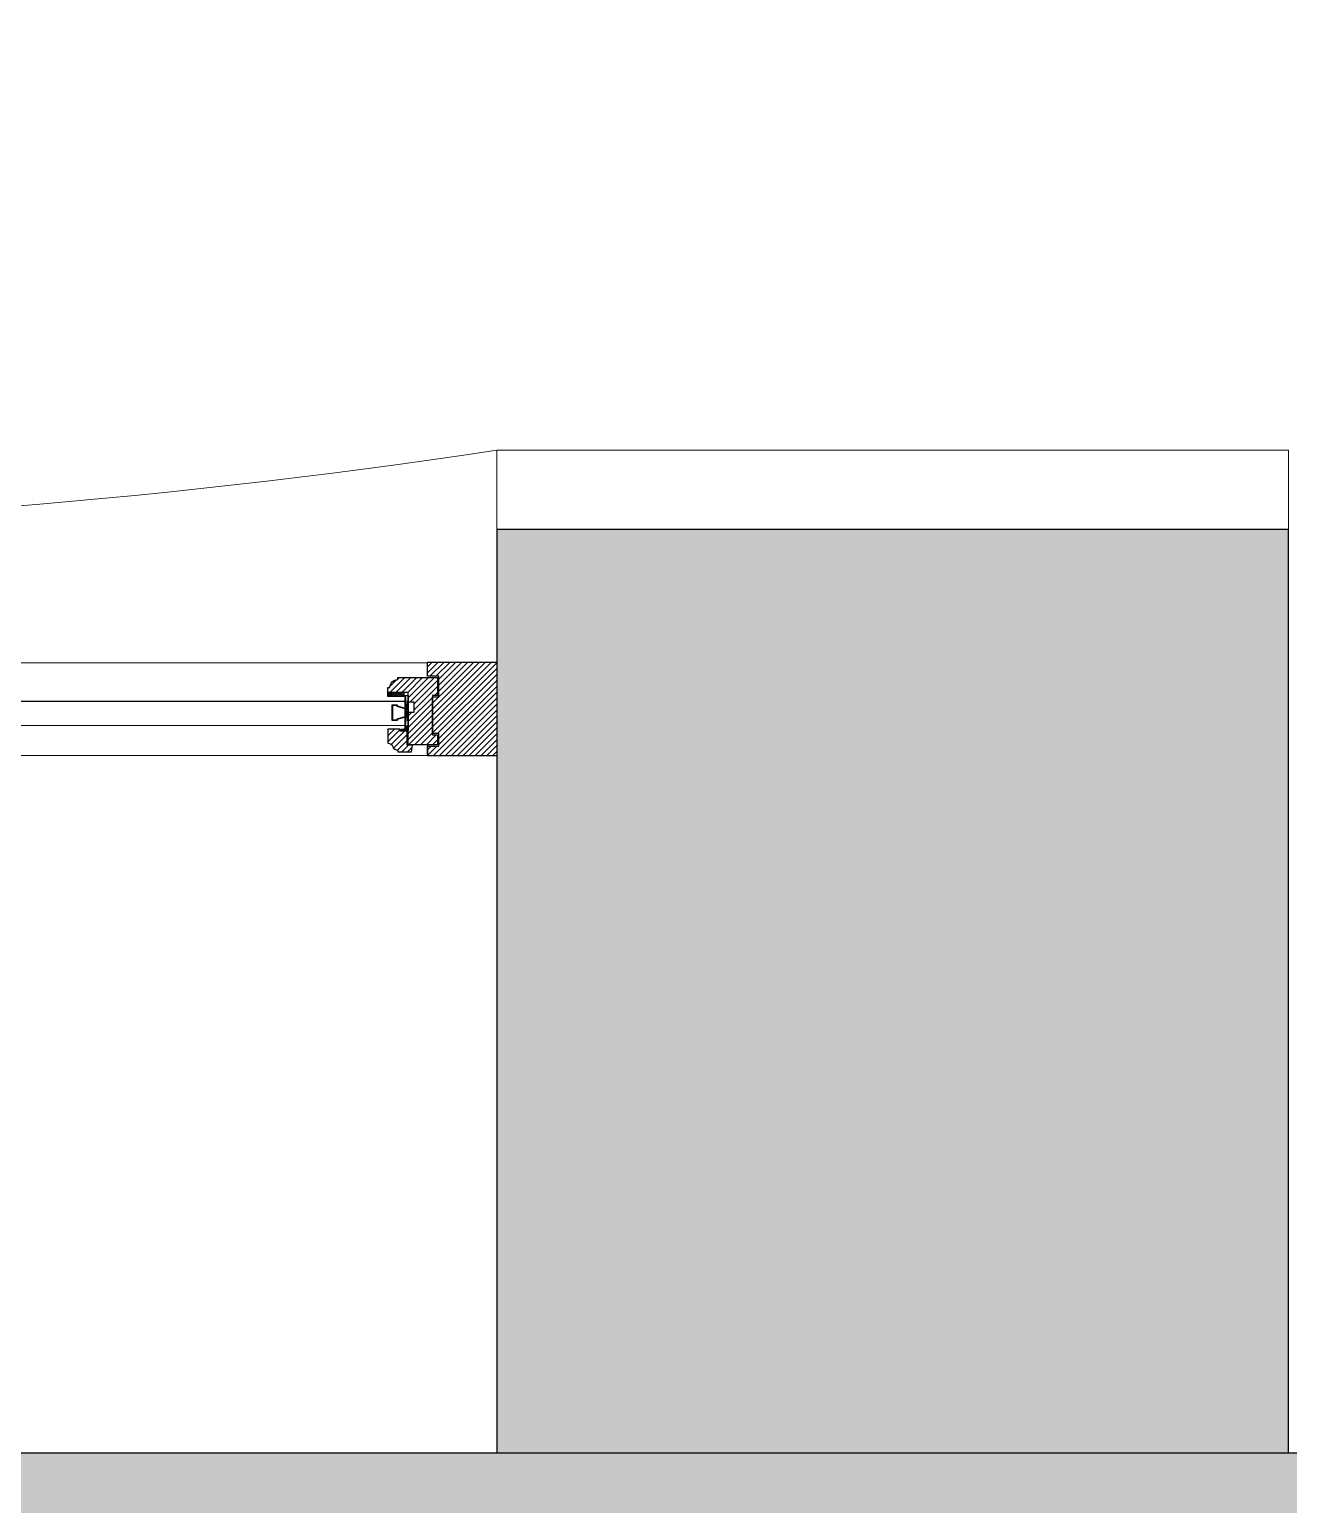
# Model space of a CAD drawing. Header units: millimetres. Extents: x 11706 to 69606, y 10911 to 38811.
# Drawn here: x 65352 to 66306, y 27421 to 28540 of the extents above; entities that cross this region are included whole.
import ezdxf

# ---------------------------------------------------------------- set-up
doc = ezdxf.new("R2010")
doc.units = ezdxf.units.MM
doc.layers.add('concr', color=5, linetype='Continuous', lineweight=50)
for name, color, linetype in [('doors', 4, 'Continuous'), ('floor', 172, 'Continuous'), ('Plaster', 81, 'Continuous'), ('wall', 5, 'Continuous')]:
    doc.layers.add(name, color=color, linetype=linetype)

# ---------------------------------------------------------------- blocks, each defined once
blk = doc.blocks.new('wind 1400')
h = blk.add_hatch()
h.set_pattern_fill('ANSI31', color=4, angle=-90.00000000000001, style=0)
h.set_pattern_definition([(225, (7117.473120226146, 123984.8033179836), (-2.245064030267289, 2.245064030267288), [])])
edge = h.paths.add_edge_path()
edge.add_line((-12.48749999995925, 67.125), (-12.48749999995925, 82.5))
edge.add_line((-12.48749999995925, 82.5), (-16.23749999995925, 82.5))
edge.add_line((-16.23749999995925, 82.5), (-16.23749999995925, 81))
edge.add_arc((-16.23749999997381, 75.00000000001455), 5.999999999985448, 89.99999999986105, 180.000000000139)
edge.add_line((-22.23749999995925, 75), (-23.73749999995925, 75))
edge.add_line((-23.73749999995925, 75), (-23.73750000001746, 45))
edge.add_line((-23.73750000001746, 45), (-10.23749999995925, 45))
edge.add_line((-10.23749999995925, 45), (-10.23749999995925, 48.75))
edge.add_line((-10.23749999995925, 48.75), (19.76250000004075, 48.75))
edge.add_line((19.76250000004075, 48.75), (19.76250000004075, 45))
edge.add_line((19.76250000004075, 45), (27.26250000004075, 45))
edge.add_line((27.26250000004075, 45), (27.26250000004075, 67.125))
edge.add_line((27.26250000004075, 67.125), (2.512500000040745, 67.125))
edge.add_line((2.512500000040745, 67.125), (2.512500000040745, 62.625))
edge.add_line((2.512500000040745, 62.625), (-4.987499999959255, 62.625))
edge.add_line((-4.987499999959255, 62.625), (-4.987499999959255, 67.125))
edge.add_line((-4.987499999959255, 67.125), (-12.48749999995925, 67.125))
h.paths.add_polyline_path([(-24.73749999995925, 52.5), (-35.51250000004075, 52.5), (-35.51250000004075, 0), (35.51250000004075, 0), (35.51250000004075, 52.5), (28.26250000004075, 52.5), (28.26250000004075, 44), (18.76250000004075, 44), (18.76250000004075, 48.75), (-9.237499999959255, 48.75), (-9.237499999959255, 44), (-24.73750000001746, 44)])
edge = h.paths.add_edge_path()
edge.add_line((16.98749999995925, 67.875), (16.98749999995925, 73.125))
edge.add_line((16.98749999995925, 73.125), (15.48749999995925, 73.125))
edge.add_line((15.48749999995925, 73.125), (15.48749999995925, 82.5))
edge.add_line((15.48749999995925, 82.5), (25.98749999995925, 82.5))
edge.add_arc((29.8536995022188, 82.41258965158168), 3.86718750001633, 178.7048286126485, 251.2792117844689)
edge.add_arc((27.37130049770456, 75.08741034842171), 3.86718750001156, -1.2951713874035136, 71.27921178452078, ccw=False)
edge.add_line((31.23749999995925, 75), (32.51250000004075, 75))
edge.add_line((32.51250000004075, 75), (32.51250000004075, 64.6875))
edge.add_line((32.51250000004075, 64.6875), (27.48749999995925, 63.75))
edge.add_line((27.48749999995925, 63.75), (27.48749999995925, 67.875))
edge.add_line((27.48749999995925, 67.875), (16.98749999995925, 67.875))
at = {"ltscale": 10}
h = blk.add_hatch(dxfattribs=at)
h.set_pattern_fill('ANGLE', color=4, scale=0.1125, angle=-135.0000000000001, style=0)
h.set_pattern_definition([(45.00000000000018, (591.7001955174783, -1929.776431859151), (-0.5556533474911537, 0.5556533474911538), [0.5714999999999999, -0.2143125]), (135, (591.7001955174783, -1929.776431859151), (-0.5556533474911537, -0.5556533474911538), [0.5714999999999999, -0.2143125])])
h.paths.add_polyline_path([(-12.48749999995925, 79.5), (-9.487499999959255, 79.5), (-9.487499999959255, 82.5), (-12.48749999995925, 82.5)])
h = blk.add_hatch(dxfattribs=at)
h.set_pattern_fill('BRASS', color=4, scale=0.225, angle=-135.0000000000001, style=0)
h.set_pattern_definition([(45.00000000000018, (591.7001955174783, -1929.776431859151), (-1.01027881362028, 1.010278813620279), []), (45.00000000000018, (591.1950561105914, -1929.271292452351), (-1.01027881362028, 1.010278813620279), [0.7143749999999999, -0.3571874999999999])])
h.paths.add_polyline_path([(-12.48749999995925, 70.5), (-9.487499999959255, 70.5), (-9.487499999959255, 79.5), (-12.48749999995925, 79.5)])
h = blk.add_hatch(dxfattribs=at)
h.set_pattern_fill('ANGLE', color=4, scale=0.1125, angle=-135.0000000000001, style=0)
h.set_pattern_definition([(45.00000000000018, (601.4501955173619, -1929.776431859151), (-0.5556533474911537, 0.5556533474911538), [0.5714999999999999, -0.2143125]), (135, (601.4501955173619, -1929.776431859151), (-0.5556533474911537, -0.5556533474911538), [0.5714999999999999, -0.2143125])])
edge = h.paths.add_edge_path()
edge.add_line((15.26250000004075, 67.125), (15.26250000004075, 69.375))
edge.add_line((15.26250000004075, 69.375), (13.76250000004075, 69.375))
edge.add_arc((14.05959115663423, 68.25), 1.163566996492276, 104.793017608272, 255.206982391728)
edge.add_line((13.76250000004075, 67.125), (15.26250000004075, 67.125))
h = blk.add_hatch(dxfattribs=at)
h.set_pattern_fill('ANGLE', color=4, scale=0.1125, angle=-135.0000000000001, style=0)
h.set_pattern_definition([(45.00000000000018, (601.4501955173619, -1933.901431859151), (-0.5556533474911537, 0.5556533474911538), [0.5714999999999999, -0.2143125]), (135, (601.4501955173619, -1933.901431859151), (-0.5556533474911537, -0.5556533474911538), [0.5714999999999999, -0.2143125])])
edge = h.paths.add_edge_path()
edge.add_line((16.76250000004075, 67.50809966842644), (16.76250000004075, 72))
edge.add_arc((16.01250000004075, 71.4375), 0.9375, 36.86989764584402, 143.130102354156)
edge.add_line((15.26250000004075, 72), (15.26250000004075, 67.50809966842644))
edge.add_arc((16.01250000004075, 68.05069299112608), 0.9256929911359603, 215.8841497802597, 324.1158502197402)
at = {"color": 8}
for p, q in [((-35.51249999985885, 756.5), (-34.98750000041036, 52.5)), ((35.51250000004075, 52.5), (34.98750000037398, 745.3328798496514))]:
    blk.add_line(p, q, dxfattribs=at)
at = {"color": 7}
for p, q in [((-6.242786110982706, 719.7500000000873), (-5.717786111548776, 69.375)), ((12.01709572014079, 719.7500000000873), (12.54209571957472, 69.375))]:
    blk.add_line(p, q, dxfattribs=at)
at = {"color": 4, "ltscale": 10}
for p, q in [((-10.23749999995925, 69.375), (13.01250000004075, 67.125)), ((-10.23749999995925, 67.125), (13.01250000004075, 69.375))]:
    blk.add_line(p, q, dxfattribs=at)
for p, q in [((15.26250000004075, 69.375), (-9.487499999959255, 69.375)), ((-10.23749999995925, 45), (-10.23749999995925, 48.75)), ((27.26250000004075, 52.5), (35.51250000004075, 52.5))]:
    blk.add_line(p, q)
at = {"color": 7}
blk.add_lwpolyline([(-12.48749999995925, 67.125), (-12.48749999995925, 82.5), (-16.23749999995925, 82.5), (-16.23749999995925, 81, 0.4142135623745157), (-22.23749999995925, 75), (-23.73749999995925, 75), (-23.73750000001746, 45), (-10.23749999995925, 45), (-10.23749999995925, 48.75), (19.76250000004075, 48.75), (19.76250000004075, 45), (27.26250000004075, 45), (27.26250000004075, 67.125), (2.512500000040745, 67.125), (2.512500000040745, 62.625), (-4.987499999959255, 62.625), (-4.987499999959255, 67.125), (-12.48749999995925, 67.125)], format="xyb", dxfattribs=at)
at = {"color": 4, "ltscale": 10}
for points in [[(-12.48749999995925, 79.5), (-9.487499999959255, 79.5), (-9.487499999959255, 82.5), (-12.48749999995925, 82.5)], [(-12.48749999995925, 70.5), (-9.487499999959255, 70.5), (-9.487499999959255, 79.5), (-12.48749999995925, 79.5)], [(13.01250000004075, 67.125), (13.01250000004075, 69.375), (-10.23749999995925, 69.375), (-10.23749999995925, 67.125)]]:
    blk.add_lwpolyline(points, close=True, dxfattribs=at)
at = {"color": 7}
for points in [[(8.887154807132902, 79.12474109380855), (-3.112845198338619, 79.12474109380855), (-3.112845198338619, 75.37474109380855), (-2.362845198338619, 75.37474109380855), (-0.5378471080039162, 69.37474109380855), (6.312156716914615, 69.37474109380855), (8.137154807132902, 75.37474109380855), (8.887154807132902, 75.37474109380855)], [(8.512154807132902, 78.74974109380855), (-2.737845198338619, 78.74974109380855), (-2.737845198338619, 75.74974109380855), (-2.096190934040351, 75.74974109380855), (-0.2711928437056486, 69.74974109380855), (6.045502452558139, 69.74974109380855), (7.870500542834634, 75.74974109380855), (8.512154807132902, 75.74974109380855)]]:
    blk.add_lwpolyline(points, close=True, dxfattribs=at)
blk.add_lwpolyline([(16.98749999995925, 67.875), (16.98749999995925, 73.125), (15.48749999995925, 73.125), (15.48749999995925, 82.5), (25.98749999995925, 82.5, 0.3276927682058993), (28.61249999995925, 78.75, -0.327692768206401), (31.23749999995925, 75), (32.51250000004075, 75), (32.51250000004075, 64.6875), (27.48749999995925, 63.75), (27.48749999995925, 67.875), (16.98749999995925, 67.875)], format="xyb", close=True, dxfattribs=at)
at = {"color": 4, "ltscale": 10}
for points in [[(15.26250000004075, 67.125), (15.26250000004075, 69.375), (13.76250000004075, 69.375, 0.7702007465767019), (13.76250000004075, 67.125)], [(16.76250000004075, 67.50809966842644), (16.76250000004075, 72, 0.4999999999999999), (15.26250000004075, 72), (15.26250000004075, 67.50809966842644, 0.510799557915087)]]:
    blk.add_lwpolyline(points, format="xyb", close=True, dxfattribs=at)
at = {"color": 7}
blk.add_lwpolyline([(-24.73749999995925, 52.5), (-35.51250000004075, 52.5), (-35.51250000004075, 0), (35.51250000004075, 0), (35.51250000004075, 52.5), (28.26250000004075, 52.5), (28.26250000004075, 44), (18.76250000004075, 44), (18.76250000004075, 48.75), (-9.237499999959255, 48.75), (-9.237499999959255, 44), (-24.73750000001746, 44), (-24.73749999995925, 52.5)], dxfattribs=at)

msp = doc.modelspace()

# ---------------------------------------------------------------- hatches: boundary and pattern name
at = {"layer": 'floor', "true_color": 0xfef4cd}
h = msp.add_hatch(color=254, dxfattribs=at)
h.paths.add_polyline_path([(43806.45270171808, 27460.52869118989), (48531.45270171807, 27460.52869118989), (48531.45270171807, 22685.52869118989), (48306.45270171807, 22685.52869118989), (48306.45270171807, 22085.52869118989), (48906.45270171807, 22085.52869118989), (48906.45270171807, 22685.52869118989), (48681.45270171761, 22685.52869118989), (48681.45270171761, 27460.52869118995), (63331.45270171807, 27460.52869118995), (63331.45270171807, 22685.52869118983), (63106.45270171807, 22685.52869118983), (63106.45270171807, 22085.52869118989), (63706.45270171807, 22085.52869118989), (63706.45270171807, 22310.52869118989), (63856.53426844184, 22310.52869118989), (63856.53426844184, 22460.52869118989), (63706.45270171807, 22460.52869118989), (63706.45270171807, 22685.52869118989), (63481.45270171761, 22685.52869118983), (63481.45270171761, 27460.52869118995), (68906.45270171773, 27460.52869118995), (68906.45270171773, 22460.52869118989), (64667.25238322745, 22460.52869118989), (64667.25238322745, 22311.13799078821), (65306.45270171807, 22311.13799078821), (65306.45270171807, 20885.52869118989), (65406.45270171806, 20885.52869118989), (65406.45270171806, 22311.13799078821), (68906.45270171808, 22311.13799078821), (68906.45270171773, 19785.52869118989), (65406.45270171807, 19785.52869118887), (65406.45270171807, 19885.52869118989), (65306.45270171804, 19885.52869118989), (65306.45270171804, 19585.52869118989), (65406.45270171807, 19585.52869118989), (65406.45270171806, 18585.52869118989), (65306.45270171807, 18585.52869118989), (65306.45270171807, 17010.52869118995), (64906.45270171807, 17010.52869118995), (64906.45270171807, 16760.52869118989), (63906.45270171807, 16760.52869118986), (63906.45270171807, 17010.52869118995), (63706.45270171807, 17010.52869118995), (63706.45270171807, 17085.52869118989), (63106.45270171807, 17085.52869118989), (63106.45270171807, 16485.52869118989), (63506.45270171807, 16485.52869118989), (63506.45270171807, 11710.52869118995), (56081.45270171761, 11710.52869118995), (56081.45270171761, 16485.52869118989), (56306.45270171807, 16485.52869118989), (56306.45270171807, 17085.52869118989), (55706.45270171807, 17085.52869118989), (55706.45270171807, 16485.52869118989), (55931.45270171807, 16485.52869118989), (55931.45270171807, 11710.52869118983), (48681.45270171761, 11710.52869118983), (48681.45270171761, 16485.52869118989), (48906.45270171807, 16485.52869118989), (48906.45270171807, 17085.52869118989), (48306.45270171807, 17085.52869118989), (48306.45270171807, 16485.52869118989), (48531.45270171807, 16485.52869118989), (48531.45270171807, 11710.52869118983), (43806.45270171808, 11710.52869118995)])
h.paths.add_polyline_path([(48606.45270171807, 20751.88628893066), (48506.45270171807, 20751.88628893066), (48506.45270171807, 18419.17109344911), (48606.45270171807, 18419.17109344911)], flags=16)
h.paths.add_polyline_path([(55706.45270171807, 22685.52869118989), (56306.45270171807, 22685.52869118989), (56306.45270171807, 22085.52869118989), (55706.45270171807, 22085.52869118989)], flags=16)
at = {"layer": 'wall', "true_color": 0x706e6b}
h = msp.add_hatch(color=8, dxfattribs=at)
h.paths.add_polyline_path([(12406.45270171808, 15910.52869118989), (16506.45270171825, 15910.52869118989), (16506.45270171825, 16010.52869118989), (16606.45270171825, 16010.52869118989), (16606.45270171825, 14810.52869118989), (16506.45270171825, 14810.52869118989), (16506.45270171825, 15810.52869118989), (12406.45270171808, 15810.52869118989)])
h.paths.add_polyline_path([(68906.45270171773, 19785.52869118989), (65406.45270171807, 19785.52869118989), (65406.45270171804, 19885.52869118989), (65306.45270171804, 19885.52869118989), (65306.45270171809, 19585.52869118989), (65406.45270171807, 19585.52869118989), (65406.45270171807, 19685.52869118989), (68906.45270171808, 19685.52869118989)])
h.paths.add_polyline_path([(68906.45270171808, 22460.52869118989), (64667.25238322745, 22460.52869118989), (64667.25238322745, 22311.13799078821), (65306.45270171807, 22311.13799078821), (65306.45270171804, 20885.5286911899), (65406.45270171806, 20885.5286911899), (65406.45270171807, 22311.13799078821), (68906.45270171808, 22311.13799078821)])
h.paths.add_polyline_path([(16606.45270171825, 13910.52869118989), (16506.45270171825, 13910.52869118989), (16506.45270171825, 11710.52869119024), (16606.45270171825, 11710.52869119024)])
h.paths.add_polyline_path([(65406.45270171807, 18585.52869118989), (65306.45270171807, 18585.52869118989), (65306.45270171807, 17010.52869118995), (65406.45270171807, 17010.52869118995)])
h.paths.add_polyline_path([(63706.45270171807, 16485.52869118989), (63506.45270171807, 16485.52869118989), (63506.45270171807, 11710.52869118995), (63706.45270171807, 11710.52869118995)])
h.paths.add_polyline_path([(63906.45270171807, 17010.52869118995), (63706.45270171807, 17010.52869118995), (63706.45270171807, 16760.52869118995), (63906.45270171807, 16760.52869118995)])
h.paths.add_polyline_path([(66906.45270171808, 17010.52869118995), (64906.45270171807, 17010.52869118995), (64906.45270171807, 16760.52869118989), (66906.45270171808, 16760.52869118989)])
h.paths.add_polyline_path([(63481.45270171761, 27460.52869118995), (63331.45270171807, 27460.52869118995), (63331.45270171807, 22685.52869118983), (63481.45270171761, 22685.52869118983)], flags=16)
h.paths.add_polyline_path([(63856.53426844184, 22460.52869118989), (63706.45270171807, 22460.52869118989), (63706.45270171807, 22310.52869118989), (63856.53426844184, 22310.52869118989)], flags=17)
h.paths.add_polyline_path([(56081.45270171761, 16485.52869118989), (55931.45270171807, 16485.52869118989), (55931.45270171807, 11710.52869118983), (56081.45270171761, 11710.52869118983)])
h.paths.add_polyline_path([(48681.45270171761, 16485.52869118989), (48531.45270171807, 16485.52869118989), (48531.45270171807, 11710.52869118983), (48681.45270171761, 11710.52869118983)])
h.paths.add_polyline_path([(48681.45270171761, 27460.52869118995), (48531.45270171807, 27460.52869118995), (48531.45270171807, 22685.52869118989), (48681.45270171761, 22685.52869118989)], flags=16)
h.paths.add_polyline_path([(19056.45270171807, 22085.52869118989), (18956.45270171807, 22085.52869118989), (18956.45270171807, 17085.52869118989), (19056.45270171807, 17085.52869118989)])
h.paths.add_polyline_path([(26806.45270171808, 13826.67042347346), (26706.45270171808, 13826.67042347346), (26706.45270171808, 11710.52869118995), (26806.45270171808, 11710.52869118995)])
h.paths.add_polyline_path([(18706.45270171807, 22435.52869118989), (12406.45270171808, 22435.52869118989), (12406.45270171808, 22335.52869118989), (18706.45270171807, 22335.52869118989)])
h.paths.add_polyline_path([(26106.45270171808, 22435.52869118989), (19306.45270171807, 22435.52869118989), (19306.45270171807, 22335.52869118989), (26106.45270171808, 22335.52869118989)], flags=17)
h.paths.add_polyline_path([(12406.45270171808, 18085.52869118989), (12406.45270171808, 18185.52869118989), (16606.45270171825, 18185.52869118989), (16606.45270171825, 16910.52869118989), (16506.45270171825, 16910.52869118989), (16506.45270171825, 18085.52869118989)])
h.paths.add_polyline_path([(31206.45270171808, 16835.52869118989), (28206.45270171808, 16835.52869118989), (28206.45270171808, 16735.52869118995), (31206.45270171808, 16735.52869118995)])
h.paths.add_polyline_path([(19306.45270171807, 22956.78820211475), (19206.45270171807, 22956.78820211475), (19206.45270171807, 22685.52869118989), (19306.45270171807, 22685.52869118989)], flags=17)
h.paths.add_polyline_path([(28206.45270171808, 22435.52869118989), (31206.45270171808, 22435.52869118989), (31206.45270171808, 22335.52869118989), (28206.45270171808, 22335.52869118989)], flags=17)
h.paths.add_polyline_path([(69506.45270171808, 20085.52869118989), (68906.45270171808, 20085.52869118989), (68906.45270171808, 19485.52869118989), (69506.45270171808, 19485.52869118989)])
h.paths.add_polyline_path([(66906.45270171808, 15610.52869118995), (66906.45270171808, 17010.52869118989), (68906.45270171808, 17010.52869118995), (68906.45270171808, 17885.52869118989), (69606.45270171808, 17885.52869118989), (69606.45270171808, 16310.52869118995), (67606.45270171808, 16310.52869118995), (67606.45270171808, 15610.52869118995)])
h.paths.add_polyline_path([(48606.45270171807, 20751.88628893066), (48506.45270171807, 20751.88628893066), (48506.45270171807, 18419.17109344911), (48606.45270171807, 18419.17109344911)])
h.paths.add_polyline_path([(43506.45270171808, 11710.52869118995), (44106.45270171808, 11710.52869118995), (44106.45270171808, 11010.52869118994), (43506.45270171808, 11010.52869118994)])
h.paths.add_polyline_path([(63106.45270171807, 22685.52869118989), (63706.45270171807, 22685.52869118989), (63706.45270171807, 22085.52869118989), (63106.45270171807, 22085.52869118989)], flags=17)
h.paths.add_polyline_path([(69606.45270171802, 23085.52869119006), (68906.45270171808, 23085.52869119006), (68906.45270171808, 21685.52869118989), (69606.45270171802, 21685.52869118989)])
h.paths.add_polyline_path([(65706.45270171808, 11710.52869118995), (66906.45270171808, 11710.52869118995), (66906.45270171808, 14610.52869118995), (67606.45270171808, 14610.52869118995), (67606.45270171808, 10910.52869118994), (65706.45270171808, 10910.52869118994)])
h.paths.add_polyline_path([(62706.45270171807, 11710.52869118995), (64106.4527017179, 11710.52869118995), (64106.4527017179, 10910.52869118994), (62706.45270171807, 10910.52869118994)])
h.paths.add_polyline_path([(55306.45270171807, 11710.52869118983), (56706.4527017179, 11710.52869118983), (56706.4527017179, 10910.52869118983), (55306.45270171807, 10910.52869118983)])
h.paths.add_polyline_path([(47906.45270171807, 11710.52869118983), (49306.4527017179, 11710.52869118983), (49306.4527017179, 10910.52869118983), (47906.45270171807, 10910.52869118983)])
h.paths.add_polyline_path([(60506.45270171807, 11710.52869118995), (61106.45270171807, 11710.52869118995), (61106.45270171807, 11010.52869118994), (60506.45270171807, 11010.52869118994)])
h.paths.add_polyline_path([(58306.45270171807, 11710.52869118995), (58906.45270171807, 11710.52869118995), (58906.45270171807, 11010.52869118994), (58306.45270171807, 11010.52869118994)])
h.paths.add_polyline_path([(53106.45270171807, 11710.52869118995), (53706.45270171807, 11710.52869118995), (53706.45270171807, 11010.52869118994), (53106.45270171807, 11010.52869118994)])
h.paths.add_polyline_path([(50906.45270171807, 11710.52869118995), (51506.45270171807, 11710.52869118995), (51506.45270171807, 11010.52869118994), (50906.45270171807, 11010.52869118994)])
h.paths.add_polyline_path([(45706.45270171807, 11710.52869118995), (46306.45270171807, 11710.52869118995), (46306.45270171807, 11010.52869118994), (45706.45270171807, 11010.52869118994)])
h.paths.add_polyline_path([(48306.45270171807, 17085.52869118989), (48906.45270171807, 17085.52869118989), (48906.45270171807, 16485.52869118989), (48306.45270171807, 16485.52869118989)])
h.paths.add_polyline_path([(55706.45270171807, 17085.52869118989), (56306.45270171807, 17085.52869118989), (56306.45270171807, 16485.52869118989), (55706.45270171807, 16485.52869118989)])
h.paths.add_polyline_path([(63106.45270171807, 17085.52869118989), (63706.45270171807, 17085.52869118989), (63706.45270171807, 16485.52869118989), (63106.45270171807, 16485.52869118989)])
h.paths.add_polyline_path([(55706.45270171807, 22685.52869118989), (56306.45270171807, 22685.52869118989), (56306.45270171807, 22085.52869118989), (55706.45270171807, 22085.52869118989)], flags=17)
h.paths.add_polyline_path([(48306.45270171807, 22685.52869118989), (48906.45270171807, 22685.52869118989), (48906.45270171807, 22085.52869118989), (48306.45270171807, 22085.52869118989)], flags=17)
h.paths.add_polyline_path([(40506.45270171808, 11710.52869118983), (41906.45270171796, 11710.52869118983), (41906.45270171796, 10910.52869118983), (40506.45270171808, 10910.52869118983)])
h.paths.add_polyline_path([(33506.45270171808, 17085.52869118989), (34106.45270171808, 17085.52869118989), (34106.45270171808, 16485.52869118989), (33506.45270171808, 16485.52869118989)])
h.paths.add_polyline_path([(40906.45270171808, 17085.52869118989), (41506.45270171808, 17085.52869118989), (41506.45270171808, 16485.52869118989), (40906.45270171808, 16485.52869118989)])
h.paths.add_polyline_path([(40906.45270171808, 22685.52869118989), (41506.45270171808, 22685.52869118989), (41506.45270171808, 22085.52869118989), (40906.45270171808, 22085.52869118989)], flags=17)
h.paths.add_polyline_path([(33506.45270171808, 22685.52869118989), (34106.45270171808, 22685.52869118989), (34106.45270171808, 22085.52869118989), (33506.45270171808, 22085.52869118989)], flags=17)
h.paths.add_polyline_path([(26406.45270171808, 20751.88628893066), (26506.45270171808, 20751.88628893066), (26506.45270171808, 18419.17109344911), (26406.45270171808, 18419.17109344911)])
h.paths.add_polyline_path([(33106.45270171808, 11710.52869118983), (34506.4527017179, 11710.52869118983), (34506.4527017179, 10910.52869118983), (33106.45270171808, 10910.52869118983)])
h.paths.add_polyline_path([(38306.45270171808, 11710.52869118995), (38906.45270171808, 11710.52869118995), (38906.45270171808, 11010.52869118994), (38306.45270171808, 11010.52869118994)])
h.paths.add_polyline_path([(36106.45270171808, 11710.52869118995), (36706.45270171808, 11710.52869118995), (36706.45270171808, 11010.52869118994), (36106.45270171808, 11010.52869118994)])
h.paths.add_polyline_path([(30906.45270171808, 11710.52869118995), (31506.45270171808, 11710.52869118995), (31506.45270171808, 11010.52869118994), (30906.45270171808, 11010.52869118994)])
h.paths.add_polyline_path([(11746.45270171808, 20385.52869118989), (12406.45270171808, 20385.52869118989), (12406.45270171808, 20985.52869118989), (11746.45270171808, 20985.52869118989)])
h.paths.add_polyline_path([(12406.45270171808, 20985.52869118989), (11706.45270171808, 20985.52869118989), (11706.45270171808, 23360.52869118989), (12406.45270171808, 23360.52869118989)])
h.paths.add_polyline_path([(11746.45270171808, 18785.52869118989), (12406.45270171808, 18785.52869118989), (12406.45270171808, 18185.52869118989), (11746.45270171808, 18185.52869118989)])
h.paths.add_polyline_path([(11746.45270171808, 15210.52869118989), (12406.45270171808, 15210.52869118989), (12406.45270171808, 15810.52869118989), (11746.45270171808, 15810.52869118989)])
h.paths.add_polyline_path([(11746.45270171808, 13610.52869118989), (12406.45270171808, 13610.52869118989), (12406.45270171808, 13010.52869118989), (11746.45270171808, 13010.52869118989)])
h.paths.add_polyline_path([(12406.45270171808, 18185.52869118989), (11706.45270171808, 18185.52869118989), (11706.45270171808, 15810.52869118989), (12406.45270171808, 15810.52869118989)])
h.paths.add_polyline_path([(25706.45270171808, 11710.52869118995), (27106.4527017179, 11710.52869118995), (27106.4527017179, 10910.52869118994), (25706.45270171808, 10910.52869118994)])
h.paths.add_polyline_path([(18306.45270171825, 11710.52869118995), (19706.45270171807, 11710.52869118995), (19706.45270171807, 10910.52869118994), (18306.45270171825, 10910.52869118994)])
h.paths.add_polyline_path([(28706.45270171808, 11710.52869118995), (29306.45270171808, 11710.52869118995), (29306.45270171808, 11010.52869118994), (28706.45270171808, 11010.52869118994)])
h.paths.add_polyline_path([(23506.45270171808, 11710.52869118995), (24106.45270171808, 11710.52869118995), (24106.45270171808, 11010.52869118994), (23506.45270171808, 11010.52869118994)])
h.paths.add_polyline_path([(21306.45270171807, 11710.52869118995), (21906.45270171807, 11710.52869118995), (21906.45270171807, 11010.52869118994), (21306.45270171807, 11010.52869118994)])
h.paths.add_polyline_path([(16306.45270171825, 11710.52869119024), (16906.45270171825, 11710.52869119024), (16906.45270171825, 11010.52869119024), (16306.45270171825, 11010.52869119024)])
h.paths.add_polyline_path([(14306.45270171825, 11710.52869118995), (14906.45270171825, 11710.52869118995), (14906.45270171825, 11010.52869118994), (14306.45270171825, 11010.52869118994)])
h.paths.add_polyline_path([(11706.45270171808, 13010.52869118989), (12406.45270171808, 13010.52869118989), (12406.45270171808, 11710.52869118995), (12906.45270171825, 11710.52869119064), (12906.45270171813, 10910.52869119064), (11706.45270171808, 10910.52869119064)])
h.paths.add_polyline_path([(18706.45270171807, 17085.52869118989), (19306.45270171807, 17085.52869118989), (19306.45270171807, 16485.52869118989), (18706.45270171807, 16485.52869118989)])
h.paths.add_polyline_path([(26106.45270171808, 17085.52869118989), (26706.45270171808, 17085.52869118989), (26706.45270171808, 16485.52869118989), (26106.45270171808, 16485.52869118989)])
h.paths.add_polyline_path([(26106.45270171808, 22685.52869118989), (26706.45270171808, 22685.52869118989), (26706.45270171808, 22085.52869118989), (26106.45270171808, 22085.52869118989)], flags=17)
h.paths.add_polyline_path([(18706.45270171807, 22685.52869118989), (19306.45270171807, 22685.52869118989), (19306.45270171807, 22085.52869118989), (18706.45270171807, 22085.52869118989)], flags=17)
h.paths.add_polyline_path([(14306.45270171808, 31260.52869118995), (14406.45270171808, 31260.52869118995), (14406.45270171808, 30060.52869118995), (14906.45270171808, 30060.52869118995), (14906.45270171808, 29960.52869118995), (14306.45270171808, 29960.52869118995)], flags=17)
h.paths.add_polyline_path([(26456.45270171799, 27460.52869118983), (26356.45270171808, 27460.52869118983), (26356.45270171808, 23766.78820211467), (26456.45270171799, 23766.78820211467)], flags=17)
h.paths.add_polyline_path([(19306.45270171816, 27460.52869118983), (19206.4527017181, 27460.52869118983), (19206.4527017181, 23766.78820211475), (19306.45270171816, 23766.78820211475)], flags=17)
h.paths.add_polyline_path([(11706.45270171808, 28260.52869118995), (12606.45270171808, 28260.52869118995), (12606.45270171808, 27460.52869118995), (12406.45270171808, 27460.52869118995), (12406.45270171808, 26160.52869118989), (11706.45270171808, 26160.52869118983)])
h.paths.add_polyline_path([(16906.45270171825, 27460.52869118954), (13406.45270171808, 27460.52869118954), (13406.45270171808, 28260.52869118995), (16906.45270171825, 28260.52869118995)])
h.paths.add_polyline_path([(11906.45270171808, 30560.52869118995), (11906.45270171808, 31860.52869118995), (15506.45270171808, 31860.52869118995), (15506.45270171808, 28260.52869118995), (14906.45270171808, 28260.52869118995), (14906.45270171808, 31260.52869118995), (12506.45270171808, 31260.52869118995), (12506.45270171808, 30560.52869118995)])
h.paths.add_polyline_path([(12506.45270171808, 29560.52869118995), (11906.45270171808, 29560.52869118995), (11906.45270171808, 28260.52869118995), (12506.45270171808, 28260.52869118995)], flags=17)
h.paths.add_polyline_path([(33106.45270171808, 27460.52869118995), (34506.4527017179, 27460.52869118995), (34506.4527017179, 28260.52869118995), (33106.45270171808, 28260.52869118995)], flags=16)
h.paths.add_polyline_path([(11746.45270171808, 23960.52869118989), (12406.45270171808, 23960.52869118989), (12406.45270171808, 23360.52869118989), (11746.45270171808, 23360.52869118989)])
h.paths.add_polyline_path([(11746.45270171808, 25560.52869118989), (12406.45270171808, 25560.52869118989), (12406.45270171808, 26160.52869118989), (11746.45270171808, 26160.52869118989)])
h.paths.add_polyline_path([(25706.45270171808, 27460.52869118983), (27106.4527017179, 27460.52869118983), (27106.4527017179, 28260.52869118983), (25706.45270171808, 28260.52869118983)], flags=17)
h.paths.add_polyline_path([(18306.45270171825, 27460.52869118983), (19706.45270171807, 27460.52869118983), (19706.45270171807, 28260.52869118983), (18306.45270171825, 28260.52869118983)], flags=17)
h.paths.add_polyline_path([(23506.45270171808, 27460.52869118983), (24106.45270171808, 27460.52869118983), (24106.45270171808, 28160.52869118983), (23506.45270171808, 28160.52869118983)], flags=17)
h.paths.add_polyline_path([(21306.45270171807, 27460.52869118983), (21906.45270171807, 27460.52869118983), (21906.45270171807, 28160.52869118983), (21306.45270171807, 28160.52869118983)], flags=17)
h.paths.add_polyline_path([(30906.45270171808, 27460.52869118983), (31506.45270171808, 27460.52869118983), (31506.45270171808, 28160.52869118983), (30906.45270171808, 28160.52869118983)], flags=17)
h.paths.add_polyline_path([(28706.45270171808, 27460.52869118983), (29306.45270171808, 27460.52869118983), (29306.45270171808, 28160.52869118983), (28706.45270171808, 28160.52869118983)], flags=17)
h.paths.add_polyline_path([(47906.45270171807, 27660.52869118995), (46306.4527017179, 27660.52869118995), (46306.4527017179, 27460.52869118995), (47906.45270171807, 27460.52869118995)], flags=17)
h.paths.add_polyline_path([(45706.4527017179, 27660.52869119047), (44106.4527017179, 27660.52869119047), (44106.4527017179, 27460.52869119082), (45706.4527017179, 27460.52869119082)], flags=17)
h.paths.add_polyline_path([(43006.45270171808, 27460.52869118989), (43006.45270171808, 28260.52869118995), (43406.45270171808, 28260.52869118995), (43406.45270171813, 29360.52869118995), (44106.45270171808, 29360.52869118995), (44106.45270171808, 28260.52869118995), (44106.4527017179, 27460.52869118995)], flags=16)
h.paths.add_polyline_path([(46306.4527017179, 27460.52869118995), (45706.4527017179, 27460.52869118995), (45706.4527017179, 28160.52869118983), (46306.4527017179, 28160.52869118983)], flags=16)
h.paths.add_polyline_path([(55306.45270171807, 27460.52869118995), (56706.4527017179, 27460.52869118995), (56706.4527017179, 28260.52869118995), (55306.45270171807, 28260.52869118995)], flags=16)
h.paths.add_polyline_path([(47906.45270171807, 27460.52869118995), (49306.4527017179, 27460.52869118995), (49306.4527017179, 28260.52869118995), (47906.45270171807, 28260.52869118995)], flags=16)
h.paths.add_polyline_path([(53106.45270171807, 27460.52869118995), (53706.45270171807, 27460.52869118995), (53706.4527017179, 28160.52869118983), (53106.4527017179, 28160.52869118983)], flags=16)
h.paths.add_polyline_path([(50906.45270171807, 27460.52869118995), (51506.45270171807, 27460.52869118995), (51506.45270171807, 28160.52869118983), (50906.45270171807, 28160.52869118983)], flags=16)
h.paths.add_polyline_path([(38306.45270171808, 27460.52869118995), (38306.45270171808, 28260.52869118995), (38406.45270171808, 28260.52869118995), (38406.45270171808, 29160.52869118995), (39106.45270171808, 29160.52869118995), (39106.45270171808, 28260.52869118995), (39406.45270171808, 28260.52869118995), (39406.45270171808, 27460.52869118995)], flags=16)
h.paths.add_polyline_path([(40969.20549999605, 28260.52869118998), (41451.69990344022, 28260.52869118998), (41451.69990344022, 27460.52869118998), (40969.20549999605, 27460.52869118998)], flags=17)
h.paths.add_polyline_path([(67906.45270171826, 27460.52869118995), (67906.45270171826, 28260.52869118995), (69606.45270171808, 28260.52869118995), (69606.45270171773, 26885.52869118995), (68906.45270171773, 26885.52869118989), (68906.45270171773, 27460.52869118995)])
h.paths.add_polyline_path([(65706.45270171808, 27460.52869118995), (66306.45270171808, 27460.52869118995), (66306.45270171808, 28160.52869118983), (65706.45270171808, 28160.52869118983)])
h.paths.add_polyline_path([(62706.45270171807, 27460.52869118995), (64106.4527017179, 27460.52869118995), (64106.4527017179, 28260.52869118995), (62706.45270171807, 28260.52869118995)], flags=16)
h.paths.add_polyline_path([(60506.45270171807, 27460.52869118995), (61106.45270171807, 27460.52869118995), (61106.4527017179, 28160.52869118983), (60506.4527017179, 28160.52869118983)], flags=16)
h.paths.add_polyline_path([(58306.45270171807, 27460.52869118995), (58906.45270171807, 27460.52869118995), (58906.4527017179, 28160.52869118983), (58306.4527017179, 28160.52869118983)], flags=16)
h.paths.add_polyline_path([(69506.45270171796, 25285.52869118995), (68906.45270171808, 25285.52869118995), (68906.45270171808, 24685.52869119006), (69506.45270171796, 24685.52869119006)])
h.paths.add_polyline_path([(48906.45270171807, 31560.52869118995), (48606.45270171807, 31560.52869118995), (48606.45270171807, 31260.52869118995), (48906.45270171807, 31260.52869118995)])
h.paths.add_polyline_path([(48906.45270171807, 38810.52869118995), (48606.45270171807, 38810.52869118995), (48606.45270171807, 38510.52869118995), (48906.45270171807, 38510.52869118995)])
h.paths.add_polyline_path([(45106.45270171807, 33360.52869118995), (45106.4527017181, 38810.52869118995), (44256.45270171808, 38810.52869118995), (44256.45270171808, 38110.52869118995), (44406.45270171808, 38110.52869118995), (44406.45270171811, 33360.52869118995)])
h.paths.add_polyline_path([(41106.45270171811, 32860.52869118995), (41506.45270171811, 32860.52869118995), (41506.45270171811, 33760.52869118995), (41106.45270171811, 33760.52869118992), (41106.45270171811, 38110.52869118995), (40756.45270171808, 38110.52869118995), (40756.45270171811, 38810.52869118995), (41756.45270171808, 38810.52869118995), (41756.45270171808, 38110.52869118995), (41606.45270171808, 38110.52869118995), (41606.45270171808, 31960.52869118995), (41706.45270171808, 31960.52869118995), (41706.45270171808, 31260.52869118995), (41106.45270171808, 31260.52869118995)])
h.paths.add_polyline_path([(43656.45270171808, 38760.52869118995), (43306.45270171808, 38760.52869118995), (43306.45270171808, 38110.52869118995), (43656.45270171808, 38110.52869118995)])
h.paths.add_polyline_path([(42706.45270171808, 38760.52869118995), (42356.45270171808, 38760.52869118995), (42356.45270171808, 38110.52869118989), (42706.45270171808, 38110.52869118989)])
h.paths.add_polyline_path([(33906.45270171808, 37485.52869118995), (33906.45270171808, 38810.52869118995), (39156.45270171808, 38810.52869118995), (39156.45270171808, 38110.52869118995), (34606.45270171808, 38110.52869118995), (34606.45270171808, 37485.52869118995)])
h.paths.add_polyline_path([(39106.45270171808, 31260.52869118995), (38406.45270171808, 31260.52869118995), (38406.45270171808, 30360.52869118995), (39106.45270171808, 30360.52869118995)])
h.paths.add_polyline_path([(33906.45270171808, 32585.52869118995), (34606.45270171808, 32585.52869118995), (34606.45270171808, 31960.52869118995), (39406.45270171808, 31960.52869118995), (39406.45270171808, 31260.52869118995), (33906.45270171808, 31260.52869118995)])
h.paths.add_polyline_path([(38556.45270171808, 34460.52869118995), (39156.45270171808, 34460.52869118995), (39156.45270171808, 33860.52869118995), (38556.45270171808, 33860.52869118995)])
h.paths.add_polyline_path([(38556.45270171808, 36210.52869118995), (39156.45270171808, 36210.52869118995), (39156.45270171808, 35610.52869118995), (38556.45270171808, 35610.52869118995)])
h.paths.add_polyline_path([(36506.45270171808, 34460.52869118995), (37106.45270171808, 34460.52869118995), (37106.45270171808, 33860.52869118995), (36506.45270171808, 33860.52869118995)])
h.paths.add_polyline_path([(36506.45270171808, 36210.52869118995), (37106.45270171808, 36210.52869118995), (37106.45270171808, 35610.52869118995), (36506.45270171808, 35610.52869118995)])
h.paths.add_polyline_path([(34606.45270171808, 36285.52869118995), (33906.45270171808, 36285.52869118995), (33906.45270171808, 33785.52869118995), (34606.45270171808, 33785.52869118995)])
h.paths.add_polyline_path([(41206.45270171808, 33760.52869118992), (41106.45270171811, 33760.52869118992), (41106.45270171811, 32860.52869118995), (41206.45270171808, 32860.52869118995)], flags=17)
h.paths.add_polyline_path([(42606.45270171808, 31260.52869118995), (43406.45270171808, 31260.52869118995), (43406.45270171808, 30360.52869118995), (44106.45270171808, 30360.52869118995), (44106.45270171808, 31260.52869118995), (45106.45270171807, 31260.52869118995), (45106.45270171807, 33360.52869118995), (44406.45270171811, 33360.52869118995), (44406.45270171808, 31960.52869118995), (42606.45270171808, 31960.52869118992)])
h.paths.add_polyline_path([(45206.45270171807, 31360.52869118995), (45106.45270171807, 31360.52869118995), (45106.45270171807, 31260.52869118995), (45206.45270171807, 31260.52869118995)])
h.paths.add_polyline_path([(45006.45270171808, 36635.52869118995), (44506.45270171808, 36635.52869118995), (44506.45270171808, 35635.52869118995), (45006.45270171808, 35635.52869118995)], flags=16)
h.paths.add_polyline_path([(45006.45270171808, 34435.52869118995), (44506.45270171808, 34435.52869118995), (44506.45270171808, 33435.52869118995), (45006.45270171808, 33435.52869118995)], flags=16)
edge = h.paths.add_edge_path()
edge.add_line((65406.45270171806, 20885.52869118989), (65306.45270171806, 20885.52869118989))
edge.add_line((65406.45270171806, 19885.52869118989), (65306.45270171806, 19885.52869118989))
edge.add_line((14406.45270171808, 30060.52869118995), (14575.31956385797, 31124.2887017323))

# ---------------------------------------------------------------- linework, layer by layer
at = {"layer": 'concr', "color": 253, "lineweight": 0}
msp.add_lwpolyline([(66306.45270171808, 28160.52869118983), (65706.45270171808, 28160.52869118983), (65706.45270171808, 28220.52869118983), (66306.45270171808, 28220.52869118983), (66306.45270171808, 28160.52869118983), (65706.45270171808, 28160.52869118983)], dxfattribs=at)
at = {"layer": 'floor'}
msp.add_lwpolyline([(63706.45270171807, 22460.52869118989), (63706.45270171807, 22685.52869118989), (63481.45270171761, 22685.52869118983), (63481.45270171761, 27460.52869118995), (68906.45270171773, 27460.52869118995), (68906.45270171773, 22460.52869118989)], dxfattribs=at)
at = {"layer": 'Plaster', "lineweight": 0}
msp.add_lwpolyline([(65706.4527017179, 28220.52869118983), (65706.4527017179, 27460.52869118983), (64106.4527017179, 27460.52869118983), (64106.4527017179, 28220.52869118983, 0.0750000000000068), (65706.45270171785, 28220.52869118983), (65706.4527017179, 28220.52869118983)], format="xyb", dxfattribs=at)
at = {"layer": 'wall'}
msp.add_lwpolyline([(65706.45270171808, 27460.52869118995), (66306.45270171808, 27460.52869118995), (66306.45270171808, 28160.52869118983), (65706.45270171808, 28160.52869118983)], close=True, dxfattribs=at)

# ---------------------------------------------------------------- block references
at = {"layer": 'doors', "xscale": -1, "rotation": 90}
msp.add_blockref('wind 1400', (65706.45270171814, 28024.4911911902), dxfattribs=at)

doc.saveas('drawing.dxf')
